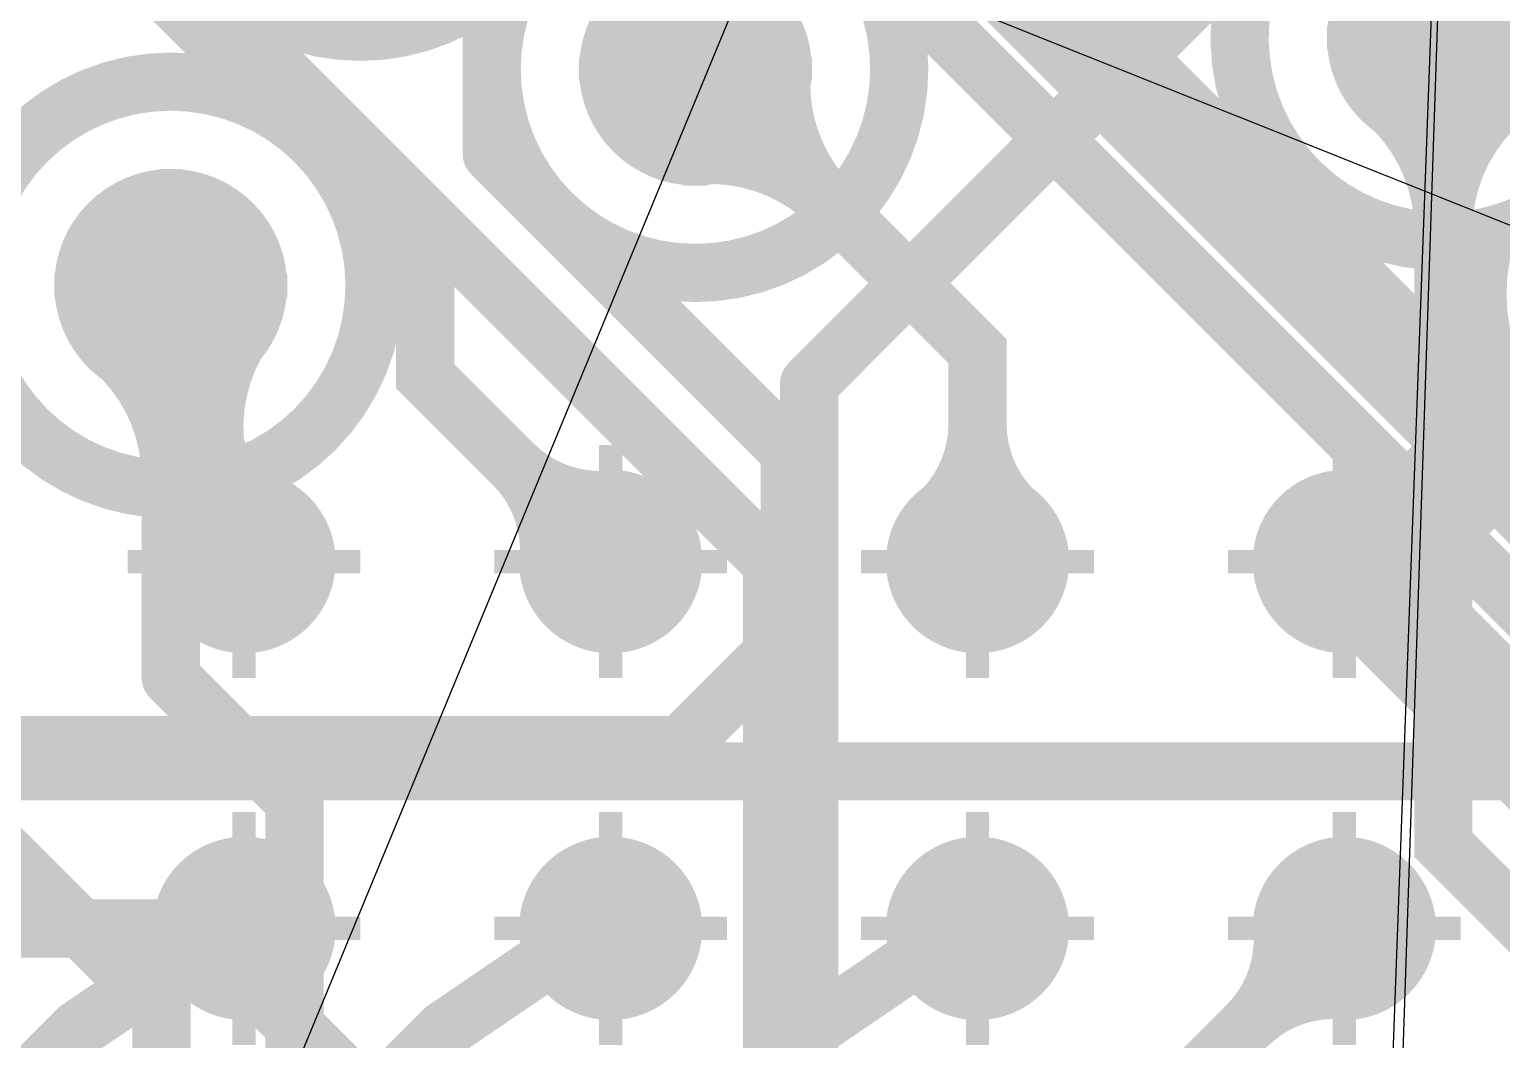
# Model space of a CAD drawing. Extents: x -4539 to 5978, y -4736 to 3041.
# Drawn here: x 2068.6 to 2195, y 581 to 667.7 of the extents above; entities that cross this region are included whole.
import ezdxf

# ---------------------------------------------------------------- set-up
doc = ezdxf.new("R2010")
doc.units = 0
for name, pattern in [('SIG_101', [2, 1, 1]), ('SIG_109', [2, 1, 1]), ('SIG_164', [2, 1, 1]), ('SIG_166', [2, 1, 1]), ('SIG_167', [2, 1, 1]), ('SIG_173', [2, 1, 1]), ('SIG_195', [2, 1, 1]), ('SIG_46', [2, 1, 1]), ('SIG_52', [2, 1, 1]), ('SIG_56', [2, 1, 1]), ('SIG_58', [2, 1, 1]), ('SIG_60', [2, 1, 1]), ('SIG_68', [2, 1, 1]), ('SIG_70', [2, 1, 1]), ('SIG_71', [2, 1, 1]), ('SIG_77', [2, 1, 1]), ('SIG_80', [2, 1, 1]), ('SIG_94', [2, 1, 1]), ('SIG_98', [2, 1, 1])]:
    doc.linetypes.add(name, pattern=pattern)
doc.layers.get('0').update_dxf_attribs({"color": 254, "linetype": 'CONTINUOUS'})
for name, color, linetype in [('DRIL_NPLTE_THRU_01', 16, 'CONTINUOUS'), ('DRIL_NPLTE_THRU_02', 2, 'CONTINUOUS'), ('DRIL_NPLTE_THRU_03', 34, 'CONTINUOUS'), ('DRIL_NPLTE_THRU_04', 96, 'CONTINUOUS'), ('DRIL_NPLTE_THRU_05', 6, 'CONTINUOUS'), ('DRIL_NPLTE_THRU_06', 176, 'CONTINUOUS'), ('DRIL_PLTE_THRU_01', 16, 'CONTINUOUS'), ('DRIL_PLTE_THRU_02', 2, 'CONTINUOUS'), ('DRIL_PLTE_THRU_03', 34, 'CONTINUOUS'), ('DRIL_PLTE_THRU_04', 96, 'CONTINUOUS'), ('DRIL_PLTE_THRU_05', 6, 'CONTINUOUS'), ('DRIL_PLTE_THRU_06', 176, 'CONTINUOUS'), ('DRIL_SYMBOL', 254, 'CONTINUOUS'), ('LINK_00', 254, 'CONTINUOUS'), ('PADS_BOT', 5, 'CONTINUOUS'), ('PADS_INNER', 1, 'CONTINUOUS'), ('PADS_TOP', 1, 'CONTINUOUS'), ('POUR_OUTLINE_05', 216, 'CONTINUOUS'), ('POUR_VOID_02', 56, 'CONTINUOUS'), ('POUR_VOID_05', 216, 'CONTINUOUS'), ('TEAR_01', 1, 'CONTINUOUS'), ('TEAR_04', 3, 'CONTINUOUS'), ('TRACE_01', 1, 'CONTINUOUS'), ('TRACE_03', 43, 'CONTINUOUS'), ('TRACE_04', 3, 'CONTINUOUS'), ('TRACE_06', 5, 'CONTINUOUS'), ('VIAPTS', 1, 'CONTINUOUS')]:
    doc.layers.add(name, color=color, linetype=linetype)

# ---------------------------------------------------------------- blocks, each defined once
blk = doc.blocks.new('POUR_VOID_467')
at = {"layer": 'POUR_VOID_02', "const_width": 5}
blk.add_lwpolyline([(-4120.5, -5815, 1), (-4085.5, -5815, 1)], format="xyb", close=True, dxfattribs=at)
blk = doc.blocks.new('POUR_VOID_466')
at = {"layer": 'POUR_VOID_02', "const_width": 5}
blk.add_lwpolyline([(-4136.78, -5854.28, 1), (-4101.78, -5854.28, 1)], format="xyb", close=True, dxfattribs=at)
blk = doc.blocks.new('POUR_VOID_453')
at = {"layer": 'POUR_VOID_02', "const_width": 5}
blk.add_lwpolyline([(-4091.72, -5835.71, 1), (-4056.72, -5835.71, 1)], format="xyb", close=True, dxfattribs=at)
blk = doc.blocks.new('POUR_VOID_442')
at = {"layer": 'POUR_VOID_02', "const_width": 5}
blk.add_lwpolyline([(-3969.14, -5775.91, -408.300061), (-3969.14, -5776.09, -0.430533), (-3987.7, -5793.47, -0.507286), (-3999.1, -5819.31, -4.428599), (-4013.75, -5815.91, -0.732863), (-4001.8, -5784.74, -1.299691)], format="xyb", close=True, dxfattribs=at)
blk = doc.blocks.new('POUR_OUTLINE_418')
for name in ['POUR_VOID_442', 'POUR_VOID_467', 'POUR_VOID_453', 'POUR_VOID_466']:
    blk.add_blockref(name, (0, 0))
blk = doc.blocks.new('POUR_HEADER_0')
blk.add_blockref('POUR_OUTLINE_418', (6185, 6485))
blk = doc.blocks.new('POUR_VOID_12')
at = {"layer": 'POUR_VOID_05', "const_width": 5}
blk.add_lwpolyline([(-4120.5, -5815, 1), (-4085.5, -5815, 1)], format="xyb", close=True, dxfattribs=at)
blk = doc.blocks.new('POUR_VOID_11')
at = {"layer": 'POUR_VOID_05', "const_width": 5}
blk.add_lwpolyline([(-4136.78, -5854.28, 1), (-4101.78, -5854.28, 1)], format="xyb", close=True, dxfattribs=at)
blk = doc.blocks.new('POUR_VOID_8')
at = {"layer": 'POUR_VOID_05', "const_width": 5}
blk.add_lwpolyline([(-4091.72, -5835.71, 1), (-4056.72, -5835.71, 1)], format="xyb", close=True, dxfattribs=at)
blk = doc.blocks.new('POUR_OUTLINE_4')
at = {"layer": 'POUR_OUTLINE_05', "const_width": 5}
blk.add_lwpolyline([(-4343.92, -6123.48, -1.29963), (-4310.08, -6123.48), (-4299.92, -6123.48, -0.923355), (-4265.03, -6123.48), (-4222.76, -6123.48, -0.494323), (-4194.96, -6123.48), (-3987.93, -6123.48), (-3987.93, -5872.42, -0.529277), (-4006.38, -5850.12, -0.99608), (-4013.75, -5815.91, -0.732863), (-4001.8, -5784.74, -0.552929), (-3987.93, -5758.55), (-3987.93, -5538.01, -0.398149)], format="xyb", dxfattribs=at)
for name in ['POUR_VOID_12', 'POUR_VOID_8', 'POUR_VOID_11']:
    blk.add_blockref(name, (0, 0))
blk = doc.blocks.new('POUR_HEADER_1')
blk.add_blockref('POUR_OUTLINE_4', (5333.86, 5791.34))
blk = doc.blocks.new('DRIL_SYMBOL_0')
at = {"layer": 'DRIL_SYMBOL', "const_width": 2}
for points in [[(0, -10), (0, 10)], [(-10, 0), (10, 0)]]:
    blk.add_lwpolyline(points, dxfattribs=at)
blk = doc.blocks.new('DRIL_HOLE_0')
blk.add_lwpolyline([(0, 0, 1), (0, 0, 1)], format="xyb", close=True)
blk.add_blockref('DRIL_SYMBOL_0', (0, 0))
blk = doc.blocks.new('PAD_2')
blk.add_lwpolyline([(0, 0, 1), (0, 0, 1)], format="xyb", close=True)
blk = doc.blocks.new('PAD_9')
at = {"const_width": 7.87}
blk.add_lwpolyline([(0, -3.94, 1), (0, 3.94, 1)], format="xyb", close=True, dxfattribs=at)
blk = doc.blocks.new('STK_TOP_11')
at = {"layer": 'DRIL_NPLTE_THRU_01'}
blk.add_blockref('DRIL_HOLE_0', (0, 0), dxfattribs=at)
at = {"layer": 'DRIL_NPLTE_THRU_02'}
blk.add_blockref('DRIL_HOLE_0', (0, 0), dxfattribs=at)
at = {"layer": 'DRIL_NPLTE_THRU_03'}
blk.add_blockref('DRIL_HOLE_0', (0, 0), dxfattribs=at)
at = {"layer": 'DRIL_NPLTE_THRU_04'}
blk.add_blockref('DRIL_HOLE_0', (0, 0), dxfattribs=at)
at = {"layer": 'DRIL_NPLTE_THRU_05'}
blk.add_blockref('DRIL_HOLE_0', (0, 0), dxfattribs=at)
at = {"layer": 'DRIL_NPLTE_THRU_06'}
blk.add_blockref('DRIL_HOLE_0', (0, 0), dxfattribs=at)
at = {"layer": 'PADS_BOT'}
blk.add_blockref('PAD_2', (0, 0), dxfattribs=at)
at = {"layer": 'PADS_INNER'}
blk.add_blockref('PAD_2', (0, 0), dxfattribs=at)
at = {"layer": 'PADS_TOP'}
blk.add_blockref('PAD_9', (0, 0), dxfattribs=at)
blk = doc.blocks.new('SYM_TOP_9')
for p in [(62.99, 31.5), (94.49, 31.5), (62.99, 0), (94.49, 0), (62.99, -31.5), (94.49, -31.5), (62.99, -62.99), (94.49, -62.99)]:
    blk.add_blockref('STK_TOP_11', p)
blk = doc.blocks.new('PART_TOP_34')
blk.add_blockref('SYM_TOP_9', (0, 0))
blk = doc.blocks.new('SMOOTH_5')
at = {"const_width": 2.5}
blk.add_lwpolyline([(-1.25, 0, 1), (1.25, 0, 1)], format="xyb", close=True, dxfattribs=at)
blk = doc.blocks.new('TEAR_2008008000193')
at = {"const_width": 5}
for points in [[(0, -16.5, 0.196262), (-4.2, -6.21)], [(0, -16.5, -0.196262), (4.2, -6.21)], [(0, -16.5, 0.067729), (-1.24, -7.4)], [(0, -16.5, -0.067729), (1.24, -7.4)]]:
    blk.add_lwpolyline(points, format="xyb", dxfattribs=at)
for p in [(-4.2, -6.21), (4.2, -6.21), (-1.24, -7.4), (1.24, -7.4), (0, -16.5), (0, -16.5), (0, -16.5), (0, -16.5)]:
    blk.add_blockref('SMOOTH_5', p)
blk = doc.blocks.new('TRACE_314')
at = {"layer": 'TRACE_04', "linetype": 'SIG_46', "const_width": 5}
blk.add_lwpolyline([(2190, 667), (2190, 597.71), (2202.5, 585.21), (2202.5, 535)], dxfattribs=at)
at = {"layer": 'TEAR_04'}
blk.add_blockref('TEAR_2008008000193', (2190, 667), dxfattribs=at)
at = {"layer": 'TRACE_04'}
for p in [(2190, 667), (2190, 597.71), (2202.5, 585.21), (2202.5, 535)]:
    blk.add_blockref('SMOOTH_5', p, dxfattribs=at)
blk = doc.blocks.new('TEAR_2008008000194')
at = {"const_width": 5}
for points in [[(16.5, 0, -0.196262), (6.21, 4.2)], [(16.5, 0, -0.067729), (7.4, 1.24)], [(16.5, 0, 0.196262), (6.21, -4.2)], [(16.5, 0, 0.067729), (7.4, -1.24)]]:
    blk.add_lwpolyline(points, format="xyb", dxfattribs=at)
for p in [(6.21, 4.2), (7.4, 1.24), (16.5, 0), (16.5, 0), (16.5, 0), (16.5, 0), (7.4, -1.24), (6.21, -4.2)]:
    blk.add_blockref('SMOOTH_5', p)
blk = doc.blocks.new('TRACE_312')
at = {"layer": 'TRACE_01', "linetype": 'SIG_46', "const_width": 5}
blk.add_lwpolyline([(2190, 667), (2259.75, 667), (2277.5, 649.25), (2277.5, 638.38)], dxfattribs=at)
at = {"layer": 'TEAR_01'}
blk.add_blockref('TEAR_2008008000194', (2190, 667), dxfattribs=at)
at = {"layer": 'TRACE_01'}
for p in [(2190, 667), (2259.75, 667), (2277.5, 649.25), (2277.5, 638.38)]:
    blk.add_blockref('SMOOTH_5', p, dxfattribs=at)
blk = doc.blocks.new('TEAR_2008008000221')
at = {"const_width": 5}
for points in [[(-11.67, -11.67, 0.196262), (-7.36, -1.42)], [(-11.67, -11.67, 0.067729), (-6.11, -4.35)], [(-11.67, -11.67, -0.067729), (-4.35, -6.11)], [(-11.67, -11.67, -0.196262), (-1.42, -7.36)]]:
    blk.add_lwpolyline(points, format="xyb", dxfattribs=at)
for p in [(-7.36, -1.42), (-6.11, -4.35), (-4.35, -6.11), (-1.42, -7.36), (-11.67, -11.67), (-11.67, -11.67), (-11.67, -11.67), (-11.67, -11.67)]:
    blk.add_blockref('SMOOTH_5', p)
blk = doc.blocks.new('TRACE_1010')
at = {"layer": 'TRACE_04', "linetype": 'SIG_52', "const_width": 5}
blk.add_lwpolyline([(2135.54, 637.28), (2182.85, 684.6), (2183.96, 684.6), (2197.14, 697.79)], dxfattribs=at)
at = {"layer": 'TEAR_04'}
blk.add_blockref('TEAR_2008008000221', (2197.14, 697.79), dxfattribs=at)
at = {"layer": 'TRACE_04'}
for p in [(2197.14, 697.79), (2182.85, 684.6), (2183.96, 684.6), (2135.54, 637.28)]:
    blk.add_blockref('SMOOTH_5', p, dxfattribs=at)
blk = doc.blocks.new('TEAR_2008008000246')
at = {"const_width": 5}
for points in [[(-8.36, -8.36, 0.196261), (-5.28, -1.02)], [(-8.36, -8.36, -0.196261), (-1.02, -5.28)]]:
    blk.add_lwpolyline(points, format="xyb", dxfattribs=at)
blk.add_lwpolyline([(-8.36, -8.36), (-3.8, -3.8)], dxfattribs=at)
for p in [(-5.28, -1.02), (-3.8, -3.8), (-1.02, -5.28), (-8.36, -8.36), (-8.36, -8.36), (-8.36, -8.36)]:
    blk.add_blockref('SMOOTH_5', p)
blk = doc.blocks.new('TRACE_1790')
at = {"layer": 'TRACE_01', "linetype": 'SIG_56', "const_width": 5}
blk.add_lwpolyline([(2111.67, 533.33), (2113.12, 531.88), (2134.25, 553.02), (2134.25, 565.01), (2143.63, 574.39), (2165.38, 574.39), (2181.5, 590.51)], dxfattribs=at)
at = {"layer": 'TEAR_01'}
blk.add_blockref('TEAR_2008008000246', (2181.5, 590.51), dxfattribs=at)
at = {"layer": 'TRACE_01'}
for p in [(2181.5, 590.51), (2143.63, 574.39), (2165.38, 574.39), (2134.25, 565.01), (2134.25, 553.02), (2111.67, 533.33), (2113.12, 531.88)]:
    blk.add_blockref('SMOOTH_5', p, dxfattribs=at)
blk = doc.blocks.new('TEAR_2008008000255')
at = {"const_width": 5}
for points in [[(0, 16.5, -0.196262), (-4.2, 6.21)], [(0, 16.5, -0.067729), (-1.24, 7.4)], [(0, 16.5, 0.196262), (4.2, 6.21)], [(0, 16.5, 0.067729), (1.24, 7.4)]]:
    blk.add_lwpolyline(points, format="xyb", dxfattribs=at)
for p in [(0, 16.5), (0, 16.5), (0, 16.5), (0, 16.5), (-1.24, 7.4), (1.24, 7.4), (-4.2, 6.21), (4.2, 6.21)]:
    blk.add_blockref('SMOOTH_5', p)
blk = doc.blocks.new('TRACE_2004')
at = {"layer": 'TRACE_04', "linetype": 'SIG_58', "const_width": 5}
blk.add_lwpolyline([(2125.78, 698.16), (2125.78, 664.29)], dxfattribs=at)
at = {"layer": 'TEAR_04'}
blk.add_blockref('TEAR_2008008000255', (2125.78, 664.29), dxfattribs=at)
at = {"layer": 'TRACE_04'}
for p in [(2125.78, 698.16), (2125.78, 664.29)]:
    blk.add_blockref('SMOOTH_5', p, dxfattribs=at)
blk = doc.blocks.new('TEAR_2008008000263')
at = {"const_width": 5}
for points in [[(11.67, -11.67, -0.196262), (7.36, -1.42)], [(11.67, -11.67, -0.067729), (6.11, -4.35)], [(11.67, -11.67, 0.067729), (4.35, -6.11)], [(11.67, -11.67, 0.196262), (1.42, -7.36)]]:
    blk.add_lwpolyline(points, format="xyb", dxfattribs=at)
for p in [(7.36, -1.42), (6.11, -4.35), (4.35, -6.11), (1.42, -7.36), (11.67, -11.67), (11.67, -11.67), (11.67, -11.67), (11.67, -11.67)]:
    blk.add_blockref('SMOOTH_5', p)
blk = doc.blocks.new('TEAR_2008008000264')
at = {"const_width": 5}
for points in [[(0, 11.82, -0.196261), (-3.01, 4.45)], [(0, 11.82, 0.196261), (3.01, 4.45)]]:
    blk.add_lwpolyline(points, format="xyb", dxfattribs=at)
blk.add_lwpolyline([(0, 11.82), (0, 5.37)], dxfattribs=at)
for p in [(0, 11.82), (0, 11.82), (0, 11.82), (0, 5.37), (-3.01, 4.45), (3.01, 4.45)]:
    blk.add_blockref('SMOOTH_5', p)
blk = doc.blocks.new('TRACE_1438')
at = {"layer": 'TRACE_01', "linetype": 'SIG_58', "const_width": 5}
blk.add_lwpolyline([(2125.78, 664.29), (2150, 640.07), (2150, 622.01)], dxfattribs=at)
at = {"layer": 'TEAR_01'}
for name, p in [('TEAR_2008008000263', (2125.78, 664.29)), ('TEAR_2008008000264', (2150, 622.01))]:
    blk.add_blockref(name, p, dxfattribs=at)
at = {"layer": 'TRACE_01'}
for p in [(2125.78, 664.29), (2150, 640.07), (2150, 622.01)]:
    blk.add_blockref('SMOOTH_5', p, dxfattribs=at)
blk = doc.blocks.new('TRACE_1336')
at = {"layer": 'TRACE_01', "linetype": 'SIG_68', "const_width": 5}
blk.add_lwpolyline([(1849.46, 541.18), (1868.59, 541.18), (1891.28, 518.49), (1911.73, 518.49), (1924.88, 531.64), (1939.39, 531.64), (1954.75, 516.29), (2006.89, 516.29), (2039.76, 549.16), (2039.76, 565.01), (2049.33, 574.58), (2065.49, 574.58), (2072.75, 581.84), (2086.52, 591.22), (2087.01, 590.51)], dxfattribs=at)
at = {"layer": 'TRACE_01'}
for p in [(2086.52, 591.22), (2087.01, 590.51), (2072.75, 581.84)]:
    blk.add_blockref('SMOOTH_5', p, dxfattribs=at)
blk = doc.blocks.new('TEAR_2008008000327')
at = {"const_width": 5}
for points in [[(0, -16.5, 0.196262), (-4.2, -6.21)], [(0, -16.5, -0.196262), (4.2, -6.21)], [(0, -16.5, 0.067729), (-1.24, -7.4)], [(0, -16.5, -0.067729), (1.24, -7.4)]]:
    blk.add_lwpolyline(points, format="xyb", dxfattribs=at)
for p in [(-4.2, -6.21), (4.2, -6.21), (-1.24, -7.4), (1.24, -7.4), (0, -16.5), (0, -16.5), (0, -16.5), (0, -16.5)]:
    blk.add_blockref('SMOOTH_5', p)
blk = doc.blocks.new('TRACE_2080')
at = {"layer": 'TRACE_04', "linetype": 'SIG_70', "const_width": 5}
blk.add_lwpolyline([(2080.72, 612.07), (2080.72, 645.72)], dxfattribs=at)
at = {"layer": 'TEAR_04'}
blk.add_blockref('TEAR_2008008000327', (2080.72, 645.72), dxfattribs=at)
at = {"layer": 'TRACE_04'}
for p in [(2080.72, 645.72), (2080.72, 612.07)]:
    blk.add_blockref('SMOOTH_5', p, dxfattribs=at)
blk = doc.blocks.new('TEAR_2008008000328')
at = {"const_width": 5}
for points in [[(4.23, -15.95, -0.196262), (5.65, -4.93)], [(4.23, -15.95, 0.196262), (-2.46, -7.08)], [(4.23, -15.95, 0.067729), (0.7, -7.47)], [(4.23, -15.95, -0.067729), (3.09, -6.83)]]:
    blk.add_lwpolyline(points, format="xyb", dxfattribs=at)
for p in [(5.65, -4.93), (-2.46, -7.08), (0.7, -7.47), (3.09, -6.83), (4.23, -15.95), (4.23, -15.95), (4.23, -15.95), (4.23, -15.95)]:
    blk.add_blockref('SMOOTH_5', p)
blk = doc.blocks.new('TEAR_2008008000329')
at = {"const_width": 5}
for points in [[(-3.03, 11.43, -0.196262), (-4.05, 3.53)], [(-3.03, 11.43, 0.196261), (1.77, 5.08)]]:
    blk.add_lwpolyline(points, format="xyb", dxfattribs=at)
blk.add_lwpolyline([(-3.03, 11.43), (-1.38, 5.19)], dxfattribs=at)
for p in [(-3.03, 11.43), (-3.03, 11.43), (-3.03, 11.43), (-1.38, 5.19), (1.77, 5.08), (-4.05, 3.53)]:
    blk.add_blockref('SMOOTH_5', p)
blk = doc.blocks.new('TRACE_1258')
at = {"layer": 'TRACE_01', "linetype": 'SIG_70', "const_width": 5}
blk.add_lwpolyline([(2080.72, 645.72), (2087.01, 622.01)], dxfattribs=at)
at = {"layer": 'TEAR_01'}
for name, p in [('TEAR_2008008000328', (2080.72, 645.72)), ('TEAR_2008008000329', (2087.01, 622.01))]:
    blk.add_blockref(name, p, dxfattribs=at)
at = {"layer": 'TRACE_01'}
for p in [(2080.72, 645.72), (2087.01, 622.01)]:
    blk.add_blockref('SMOOTH_5', p, dxfattribs=at)
blk = doc.blocks.new('TRACE_2082')
at = {"layer": 'TRACE_03', "linetype": 'SIG_71', "const_width": 5}
blk.add_lwpolyline([(1343.5, 708), (1343.5, 715.25), (1353.75, 725.5), (1408.94, 725.5), (1417.88, 716.56), (1494.36, 716.56), (1543.3, 765.5), (1678.25, 765.5), (1680.95, 762.8), (1695.45, 762.8), (1707.83, 775.18), (1746.65, 775.18), (1769.58, 752.25), (2061.5, 752.25), (2092.75, 721), (2092.75, 720), (2118.11, 694.64), (2128.11, 694.64), (2204.38, 618.37), (2289.95, 618.37), (2302.32, 606), (2327, 606)], dxfattribs=at)
blk = doc.blocks.new('TRACE_492')
at = {"layer": 'TRACE_06', "linetype": 'SIG_77', "const_width": 5}
blk.add_lwpolyline([(1687, 836), (1701.36, 847.8), (1811.9, 847.8), (1848.2, 811.5), (1877.25, 811.5), (1888, 822.25), (1950.5, 822.25), (2055.5, 717.25), (2055.5, 698.72), (2132.35, 621.86), (2132.35, 506.4), (2172.5, 466.25), (2172.5, 419.41)], dxfattribs=at)
at = {"layer": 'TRACE_06'}
blk.add_blockref('SMOOTH_5', (2132.35, 621.86), dxfattribs=at)
blk = doc.blocks.new('TRACE_1372')
at = {"layer": 'TRACE_01', "linetype": 'SIG_80', "const_width": 5}
blk.add_lwpolyline([(1811, 599), (1852.88, 599), (1855.38, 596.5), (1975.01, 596.5), (1984.77, 606.26), (2124.5, 606.26), (2133.88, 615.64), (2133.88, 622.01)], dxfattribs=at)
at = {"layer": 'TRACE_01'}
for p in [(2133.88, 622.01), (2133.88, 615.64), (2124.5, 606.26)]:
    blk.add_blockref('SMOOTH_5', p, dxfattribs=at)
blk = doc.blocks.new('TRACE_1286')
at = {"layer": 'TRACE_06', "linetype": 'SIG_94', "const_width": 5}
blk.add_lwpolyline([(1810, 1000), (2038, 772), (2041.75, 772), (2092.75, 721), (2092.75, 720), (2111.51, 701.25), (2127.71, 701.25), (2278.5, 550.46), (2278.5, 505.88), (2359.4, 424.98), (2359.4, 414.25)], dxfattribs=at)
blk = doc.blocks.new('TEAR_2008008000463')
at = {"const_width": 5}
for points in [[(-8.36, 8.36, 0.196261), (-1.02, 5.28)], [(-8.36, 8.36, -0.196261), (-5.28, 1.02)]]:
    blk.add_lwpolyline(points, format="xyb", dxfattribs=at)
blk.add_lwpolyline([(-8.36, 8.36), (-3.8, 3.8)], dxfattribs=at)
for p in [(-8.36, 8.36), (-8.36, 8.36), (-8.36, 8.36), (-1.02, 5.28), (-3.8, 3.8), (-5.28, 1.02)]:
    blk.add_blockref('SMOOTH_5', p)
blk = doc.blocks.new('TRACE_2276')
at = {"layer": 'TRACE_01', "linetype": 'SIG_98', "const_width": 5}
blk.add_lwpolyline([(1808.5, 719.5), (1808.5, 712.25), (1826.61, 694.14), (1870.65, 694.14), (1912.29, 652.5), (1954.15, 652.5), (1967.79, 666.14), (2022.39, 666.14), (2036.22, 679.96), (2071.22, 679.96), (2102.57, 648.61), (2102.57, 637.94), (2118.5, 622.01)], dxfattribs=at)
at = {"layer": 'TEAR_01'}
blk.add_blockref('TEAR_2008008000463', (2118.5, 622.01), dxfattribs=at)
at = {"layer": 'TRACE_01'}
for p in [(2102.57, 648.61), (2102.57, 637.94), (2118.5, 622.01)]:
    blk.add_blockref('SMOOTH_5', p, dxfattribs=at)
blk = doc.blocks.new('TRACE_1772')
at = {"layer": 'TRACE_01', "linetype": 'SIG_101', "const_width": 5}
blk.add_lwpolyline([(1932.14, 514.14), (1950.45, 506.29), (2024.53, 506.29), (2071.26, 553.02), (2071.26, 565.01), (2080.64, 574.39), (2096.8, 574.39), (2104.25, 581.84), (2118.02, 591.22), (2118.5, 590.51)], dxfattribs=at)
at = {"layer": 'TRACE_01'}
for p in [(2118.02, 591.22), (2118.5, 590.51), (2104.25, 581.84)]:
    blk.add_blockref('SMOOTH_5', p, dxfattribs=at)
blk = doc.blocks.new('TRACE_802')
at = {"layer": 'TRACE_06', "linetype": 'SIG_109', "const_width": 5}
blk.add_lwpolyline([(2097, 685), (2129.82, 685), (2207.5, 607.32), (2207.5, 517.78), (2338.58, 386.69), (2338.58, 320.24)], dxfattribs=at)
blk = doc.blocks.new('TRACE_880')
at = {"layer": 'TRACE_04', "linetype": 'SIG_164', "const_width": 5}
blk.add_lwpolyline([(2018.25, 645.25), (2079.92, 583.58), (2079.92, 297.29), (2092.11, 285.1), (2100.32, 267.15)], dxfattribs=at)
at = {"layer": 'TRACE_04'}
blk.add_blockref('SMOOTH_5', (2079.92, 583.58), dxfattribs=at)
blk = doc.blocks.new('TRACE_1738')
at = {"layer": 'TRACE_03', "linetype": 'SIG_166', "const_width": 5}
blk.add_lwpolyline([(1515, 590), (1535.5, 610.5), (1571.93, 610.5), (1577.93, 616.5), (1609.88, 616.5), (1618.58, 607.79), (1767.98, 607.79), (1794.27, 581.5), (1833.34, 581.5), (1842.34, 590.5), (2083, 590.5), (2153.04, 520.46)], dxfattribs=at)
at = {"layer": 'TRACE_03'}
blk.add_blockref('SMOOTH_5', (2083, 590.5), dxfattribs=at)
blk = doc.blocks.new('TRACE_812')
at = {"layer": 'TRACE_03', "linetype": 'SIG_167', "const_width": 5}
blk.add_lwpolyline([(1886, 614), (1919.33, 614), (1929.33, 604), (2284, 604), (2386, 502)], dxfattribs=at)
blk = doc.blocks.new('SMOOTH_10')
at = {"const_width": 5}
blk.add_lwpolyline([(-2.5, 0, 1), (2.5, 0, 1)], format="xyb", close=True, dxfattribs=at)
blk = doc.blocks.new('TEAR_2008008000930')
at = {"const_width": 10}
for points in [[(-4.47, 4.47, 0.196261), (-0.55, 2.82)], [(-4.47, 4.47, -0.196261), (-2.82, 0.55)]]:
    blk.add_lwpolyline(points, format="xyb", dxfattribs=at)
for p in [(-4.47, 4.47), (-4.47, 4.47), (-0.55, 2.82), (-2.82, 0.55)]:
    blk.add_blockref('SMOOTH_10', p)
blk = doc.blocks.new('TRACE_1715')
at = {"layer": 'TRACE_01', "linetype": 'SIG_173', "const_width": 10}
blk.add_lwpolyline([(2182.98, 620.52), (2212.99, 590.51)], dxfattribs=at)
at = {"layer": 'TEAR_01'}
blk.add_blockref('TEAR_2008008000930', (2212.99, 590.51), dxfattribs=at)
at = {"layer": 'TRACE_01'}
for p in [(2182.98, 620.52), (2212.99, 590.51)]:
    blk.add_blockref('SMOOTH_10', p, dxfattribs=at)
blk = doc.blocks.new('DRIL_SYMBOL_7')
at = {"layer": 'DRIL_SYMBOL', "const_width": 2}
for points in [[(0, -10), (0, 10)], [(-10, 0), (10, 0)]]:
    blk.add_lwpolyline(points, dxfattribs=at)
blk = doc.blocks.new('DRIL_HOLE_7')
at = {"const_width": 3.5}
blk.add_lwpolyline([(-1.75, 0, 1), (1.75, 0, 1)], format="xyb", close=True, dxfattribs=at)
blk.add_blockref('DRIL_SYMBOL_7', (0, 0))
blk = doc.blocks.new('PAD_15')
at = {"const_width": 10}
blk.add_lwpolyline([(0, -5, 1), (0, 5, 1)], format="xyb", close=True, dxfattribs=at)
blk = doc.blocks.new('STK_TOP_26')
at = {"layer": 'DRIL_PLTE_THRU_01'}
blk.add_blockref('DRIL_HOLE_7', (0, 0), dxfattribs=at)
at = {"layer": 'DRIL_PLTE_THRU_02'}
blk.add_blockref('DRIL_HOLE_7', (0, 0), dxfattribs=at)
at = {"layer": 'DRIL_PLTE_THRU_03'}
blk.add_blockref('DRIL_HOLE_7', (0, 0), dxfattribs=at)
at = {"layer": 'DRIL_PLTE_THRU_04'}
blk.add_blockref('DRIL_HOLE_7', (0, 0), dxfattribs=at)
at = {"layer": 'DRIL_PLTE_THRU_05'}
blk.add_blockref('DRIL_HOLE_7', (0, 0), dxfattribs=at)
at = {"layer": 'DRIL_PLTE_THRU_06'}
blk.add_blockref('DRIL_HOLE_7', (0, 0), dxfattribs=at)
at = {"layer": 'PADS_BOT'}
blk.add_blockref('PAD_15', (0, 0), dxfattribs=at)
at = {"layer": 'PADS_INNER'}
blk.add_blockref('PAD_15', (0, 0), dxfattribs=at)
at = {"layer": 'PADS_TOP'}
blk.add_blockref('PAD_15', (0, 0), dxfattribs=at)
blk = doc.blocks.new('SYM_TOP_2')
blk.add_blockref('STK_TOP_26', (0, 0))

msp = doc.modelspace()

# ---------------------------------------------------------------- linework, layer by layer
at = {"layer": 'LINK_00', "linetype": 'SIG_173'}
msp.add_line((2210.43, 645), (322.05, 1400), dxfattribs=at)
at = {"layer": 'LINK_00', "linetype": 'SIG_195'}
for q in [(2061, 505), (2183, 508), (2185, 535)]:
    msp.add_line((2194.88, 828.7), q, dxfattribs=at)
at = {"layer": 'TRACE_01', "linetype": 'SIG_80', "const_width": 5}
for points in [[(2108.28, 664.29), (2108.28, 671.54), (2130.01, 693.26), (2130.01, 736.34)], [(2108.28, 657.04), (2108.28, 664.29)], [(2108.28, 657.04), (2133.88, 631.44)], [(2133.88, 622.01), (2133.88, 631.44)]]:
    msp.add_lwpolyline(points, dxfattribs=at)
at = {"layer": 'TRACE_01', "linetype": 'SIG_173', "const_width": 10}
for points in [[(2182.98, 620.52), (2208.94, 646.48), (2210.43, 645)], [(2181.5, 622.01), (2182.98, 620.52)]]:
    msp.add_lwpolyline(points, dxfattribs=at)
at = {"layer": 'TRACE_01', "linetype": 'SIG_60', "const_width": 5}
msp.add_lwpolyline([(2094.17, 533.33), (2094.17, 540.58), (2102.76, 549.16), (2102.76, 565.01), (2112.14, 574.39), (2128.3, 574.39), (2135.74, 581.84), (2149.52, 591.22), (2150, 590.51)], dxfattribs=at)
at = {"layer": 'TRACE_04', "linetype": 'SIG_52', "const_width": 5}
msp.add_lwpolyline([(2135.54, 637.28), (2135.54, 520.46)], dxfattribs=at)
at = {"layer": 'TRACE_04', "linetype": 'SIG_70', "const_width": 5}
for points in [[(2080.72, 612.07), (2091.34, 601.45)], [(2091.34, 323.2), (2091.34, 601.45)]]:
    msp.add_lwpolyline(points, dxfattribs=at)

# ---------------------------------------------------------------- block references
at = {"linetype": 'SIG_173'}
msp.add_blockref('POUR_HEADER_0', (15, 15), dxfattribs=at)
at = {"linetype": 'SIG_195'}
msp.add_blockref('POUR_HEADER_1', (866.14, 708.66), dxfattribs=at)
for name in ['TRACE_1286', 'TRACE_492', 'TRACE_2082', 'TRACE_2276', 'TRACE_2004', 'TRACE_1010', 'TRACE_802', 'TRACE_312', 'TRACE_314', 'TRACE_1438', 'TRACE_880', 'TRACE_2080', 'TRACE_1258', 'TRACE_1372', 'TRACE_1715', 'TRACE_812', 'TRACE_1738', 'TRACE_1336', 'TRACE_1772', 'TRACE_1790']:
    msp.add_blockref(name, (0, 0))
at = {"rotation": 270}
msp.add_blockref('PART_TOP_34', (2150, 685), dxfattribs=at)
at = {"layer": 'TRACE_01'}
for name, p in [('SMOOTH_5', (2108.28, 664.29)), ('SMOOTH_5', (2108.28, 664.29)), ('SMOOTH_5', (2108.28, 657.04)), ('SMOOTH_5', (2108.28, 657.04)), ('SMOOTH_5', (2133.88, 631.44)), ('SMOOTH_5', (2133.88, 631.44)), ('SMOOTH_10', (2181.5, 622.01)), ('SMOOTH_5', (2133.88, 622.01)), ('SMOOTH_10', (2182.98, 620.52)), ('SMOOTH_10', (2182.98, 620.52)), ('SMOOTH_5', (2149.52, 591.22)), ('SMOOTH_5', (2150, 590.51)), ('SMOOTH_5', (2135.74, 581.84))]:
    msp.add_blockref(name, p, dxfattribs=at)
at = {"layer": 'TRACE_04'}
for p in [(2135.54, 637.28), (2080.72, 612.07), (2091.34, 601.45), (2091.34, 601.45)]:
    msp.add_blockref('SMOOTH_5', p, dxfattribs=at)
at = {"layer": 'VIAPTS', "linetype": 'SIG_46'}
msp.add_blockref('SYM_TOP_2', (2190, 667), dxfattribs=at)
at = {"layer": 'VIAPTS', "linetype": 'SIG_58'}
msp.add_blockref('SYM_TOP_2', (2125.78, 664.29), dxfattribs=at)
at = {"layer": 'VIAPTS', "linetype": 'SIG_70'}
msp.add_blockref('SYM_TOP_2', (2080.72, 645.72), dxfattribs=at)

doc.saveas('drawing.dxf')
